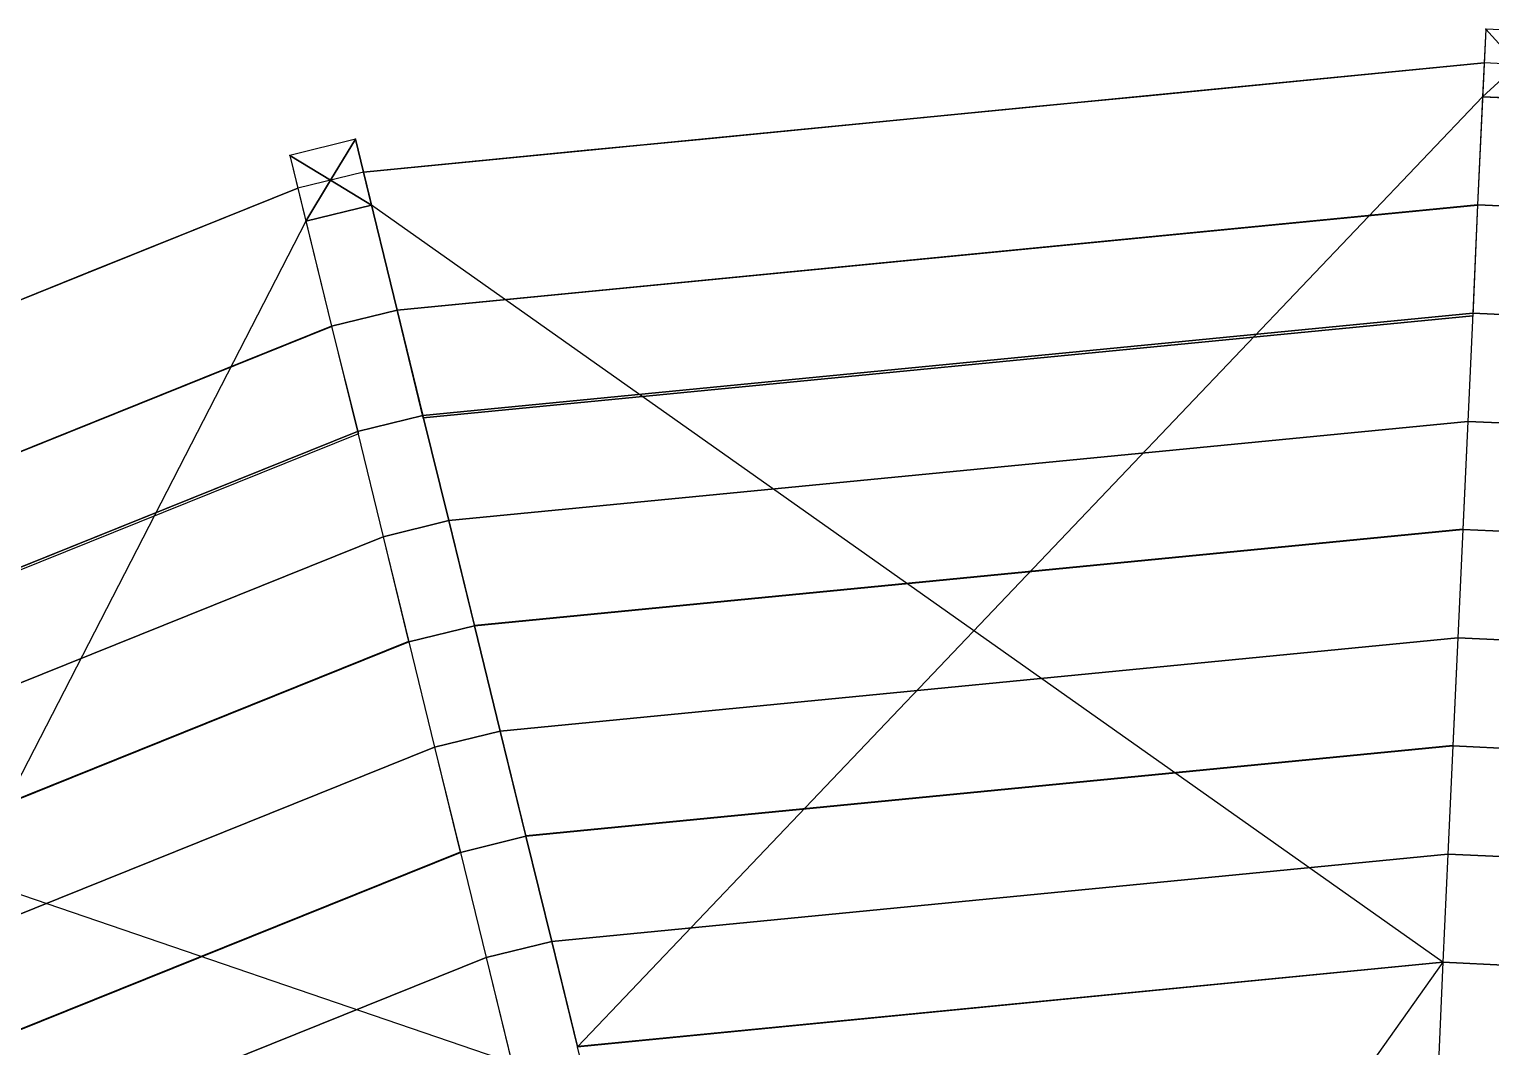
# Model space of a CAD drawing. Header units: millimetres. Extents: x -3890 to 2335, y 8273 to 14518.
# Drawn here: x -1737 to -656, y 13765 to 14518 of the extents above; entities that cross this region are included whole.
import ezdxf

# ---------------------------------------------------------------- set-up
doc = ezdxf.new("R2010")
doc.units = ezdxf.units.MM
for name, color, linetype in [('FRAMES', 2, 'Continuous'), ('JOINTS', 2, 'Continuous'), ('SHELLS', 1, 'Continuous')]:
    doc.layers.add(name, color=color, linetype=linetype)

msp = doc.modelspace()

# ---------------------------------------------------------------- linework, layer by layer
at = {"layer": 'FRAMES'}
for p, q in [((-659.7, 14517.9, 1200), (-665.7, 14387.9, 1352)), ((-659.7, 14517.9, 1200), (-660.9, 14492.9, 1200)), ((-659.7, 14517.9, 1200), (-660.9, 14492.9, 1320)), ((-609.8, 14515.6, 1200), (-659.7, 14517.9, 1200)), ((-743.8, 14484.8, 1320), (-660.9, 14492.9, 1320)), ((-660.9, 14492.9, 1200), (-743.8, 14484.8, 1200)), ((-660.9, 14492.9, 1200), (-743.8, 14484.8, 1320)), ((-660.9, 14492.9, 1320), (-665.7, 14387.9, 1352)), ((-660.9, 14492.9, 1200), (-662, 14467.9, 1200)), ((-610.9, 14490.6, 1320), (-660.9, 14492.9, 1320)), ((-660.9, 14492.9, 1320), (-660.9, 14492.9, 1200)), ((-909.6, 14468.6, 1320), (-826.7, 14476.7, 1320)), ((-826.7, 14476.7, 1200), (-909.6, 14468.6, 1200)), ((-826.7, 14476.7, 1200), (-909.6, 14468.6, 1320)), ((-826.7, 14476.7, 1320), (-743.8, 14484.8, 1320)), ((-743.8, 14484.8, 1200), (-826.7, 14476.7, 1200)), ((-743.8, 14484.8, 1320), (-826.7, 14476.7, 1200)), ((-826.7, 14476.7, 1320), (-826.7, 14476.7, 1200)), ((-743.8, 14484.8, 1320), (-743.8, 14484.8, 1200)), ((-662, 14467.9, 1200), (-1331.5, 13765, 1429.5)), ((-992.5, 14460.6, 1320), (-909.6, 14468.6, 1320)), ((-909.6, 14468.6, 1200), (-992.5, 14460.6, 1200)), ((-909.6, 14468.6, 1320), (-992.5, 14460.6, 1200)), ((-909.6, 14468.6, 1320), (-909.6, 14468.6, 1200)), ((-662, 14467.9, 1200), (-665.7, 14387.9, 1232)), ((-662, 14467.9, 1200), (-665.7, 14387.9, 1352)), ((-612.1, 14465.6, 1200), (-662, 14467.9, 1200)), ((-1075.4, 14452.5, 1320), (-992.5, 14460.6, 1320)), ((-992.5, 14460.6, 1200), (-1075.4, 14452.5, 1200)), ((-992.5, 14460.6, 1200), (-1075.4, 14452.5, 1320)), ((-992.5, 14460.6, 1320), (-992.5, 14460.6, 1200)), ((-1241.1, 14436.3, 1320), (-1158.2, 14444.4, 1320)), ((-1158.2, 14444.4, 1200), (-1241.1, 14436.3, 1200)), ((-1158.2, 14444.4, 1200), (-1241.1, 14436.3, 1320)), ((-1158.2, 14444.4, 1320), (-1075.4, 14452.5, 1320)), ((-1075.4, 14452.5, 1200), (-1158.2, 14444.4, 1200)), ((-1075.4, 14452.5, 1320), (-1158.2, 14444.4, 1200)), ((-1158.2, 14444.4, 1320), (-1158.2, 14444.4, 1200)), ((-1075.4, 14452.5, 1320), (-1075.4, 14452.5, 1200)), ((-1495.8, 14436.4, 1200), (-1544.3, 14424.5, 1200)), ((-1464.8, 14310, 1352), (-1495.8, 14436.4, 1200)), ((-1489.8, 14412.1, 1200), (-1495.8, 14436.4, 1200)), ((-1495.8, 14436.4, 1200), (-1489.8, 14412.1, 1320)), ((-1324, 14428.3, 1320), (-1241.1, 14436.3, 1320)), ((-1241.1, 14436.3, 1200), (-1324, 14428.3, 1200)), ((-1241.1, 14436.3, 1320), (-1324, 14428.3, 1200)), ((-1241.1, 14436.3, 1320), (-1241.1, 14436.3, 1200)), ((-1544.3, 14424.5, 1200), (-1513.4, 14298.1, 1352)), ((-1544.3, 14424.5, 1200), (-1538.4, 14400.2, 1200)), ((-1544.3, 14424.5, 1200), (-1538.4, 14400.2, 1320)), ((-1406.9, 14420.2, 1320), (-1324, 14428.3, 1320)), ((-1324, 14428.3, 1200), (-1406.9, 14420.2, 1200)), ((-1324, 14428.3, 1200), (-1406.9, 14420.2, 1320)), ((-1324, 14428.3, 1320), (-1324, 14428.3, 1200)), ((-1489.8, 14412.1, 1320), (-1538.4, 14400.2, 1320)), ((-1489.8, 14412.1, 1320), (-1406.9, 14420.2, 1320)), ((-1406.9, 14420.2, 1200), (-1489.8, 14412.1, 1200)), ((-1406.9, 14420.2, 1320), (-1489.8, 14412.1, 1200)), ((-1483.9, 14387.8, 1200), (-1489.8, 14412.1, 1200)), ((-1489.8, 14412.1, 1320), (-1464.8, 14310, 1352)), ((-1489.8, 14412.1, 1200), (-1489.8, 14412.1, 1320)), ((-1406.9, 14420.2, 1320), (-1406.9, 14420.2, 1200)), ((-1514.1, 14406.1, 120), (-1514.1, 14406.1, 1200)), ((-1538.4, 14400.2, 1200), (-1615.6, 14369.1, 1200)), ((-1615.6, 14369.1, 1320), (-1538.4, 14400.2, 1320)), ((-1538.4, 14400.2, 1200), (-1615.6, 14369.1, 1320)), ((-1538.4, 14400.2, 1200), (-1532.4, 14375.9, 1200)), ((-1538.4, 14400.2, 1320), (-1513.4, 14298.1, 1352)), ((-1538.4, 14400.2, 1320), (-1538.4, 14400.2, 1200)), ((-1483.9, 14387.8, 1200), (-1532.4, 14375.9, 1200)), ((-1483.9, 14387.8, 1200), (-1464.8, 14310, 1232)), ((-1483.9, 14387.8, 1200), (-1464.8, 14310, 1352)), ((-691.3, 13827.5, 1429.5), (-1483.9, 14387.8, 1200)), ((-665.7, 14387.9, 1232), (-669.3, 14307.8, 1263.1)), ((-665.7, 14387.9, 1352), (-669.3, 14307.8, 1383.1)), ((-665.7, 14387.9, 1352), (-669.3, 14307.8, 1263.1)), ((-615.7, 14385.6, 1232), (-665.7, 14387.9, 1232)), ((-665.7, 14387.9, 1232), (-665.7, 14387.9, 1352)), ((-665.7, 14387.9, 1352), (-615.7, 14385.6, 1352)), ((-1532.4, 14375.9, 1200), (-1976.8, 13512.8, 1429.5)), ((-1615.6, 14369.1, 1200), (-1692.9, 14338, 1200)), ((-1692.9, 14338, 1320), (-1615.6, 14369.1, 1320)), ((-1615.6, 14369.1, 1320), (-1692.9, 14338, 1200)), ((-1615.6, 14369.1, 1320), (-1615.6, 14369.1, 1200)), ((-1532.4, 14375.9, 1200), (-1513.4, 14298.1, 1232)), ((-1532.4, 14375.9, 1200), (-1513.4, 14298.1, 1352)), ((-1692.9, 14338, 1200), (-1770.2, 14306.9, 1200)), ((-1770.2, 14306.9, 1320), (-1692.9, 14338, 1320)), ((-1692.9, 14338, 1200), (-1770.2, 14306.9, 1320)), ((-1692.9, 14338, 1320), (-1692.9, 14338, 1200)), ((-1513.4, 14298.1, 1232), (-1464.8, 14310, 1232)), ((-1464.8, 14310, 1352), (-1513.4, 14298.1, 1352)), ((-1464.8, 14310, 1232), (-1445.8, 14232.1, 1263.1)), ((-1464.8, 14310, 1352), (-1445.8, 14232.1, 1383.1)), ((-1464.8, 14310, 1232), (-1464.8, 14310, 1352)), ((-1464.8, 14310, 1352), (-1445.8, 14232.1, 1263.1)), ((-669.3, 14307.8, 1383.1), (-1445.8, 14232.1, 1383.1)), ((-669.3, 14307.8, 1263.1), (-673, 14227.7, 1293.2)), ((-669.3, 14307.8, 1383.1), (-673, 14227.7, 1413.2)), ((-669.3, 14307.8, 1263.1), (-673, 14227.7, 1413.2)), ((-619.4, 14305.5, 1263.1), (-669.3, 14307.8, 1263.1)), ((-669.3, 14307.8, 1263.1), (-669.3, 14307.8, 1383.1)), ((-669.3, 14307.8, 1383.1), (-619.4, 14305.5, 1383.1)), ((-1513.4, 14298.1, 1232), (-1494.3, 14220.2, 1263.1)), ((-1513.4, 14298.1, 1352), (-1494.3, 14220.2, 1383.1)), ((-1513.4, 14298.1, 1352), (-1513.4, 14298.1, 1232)), ((-1513.4, 14298.1, 1352), (-1494.3, 14220.2, 1263.1)), ((-1445.8, 14232.1, 1263.1), (-1494.3, 14220.2, 1263.1)), ((-1494.3, 14220.2, 1383.1), (-1445.8, 14232.1, 1383.1)), ((-1445.8, 14232.1, 1263.1), (-1426.7, 14154.3, 1293.2)), ((-1445.8, 14232.1, 1383.1), (-1426.7, 14154.3, 1413.2)), ((-1445.8, 14232.1, 1383.1), (-1445.8, 14232.1, 1263.1)), ((-1445.8, 14232.1, 1263.1), (-1426.7, 14154.3, 1413.2)), ((-673, 14227.7, 1293.2), (-676.6, 14147.7, 1322.3)), ((-673, 14227.7, 1413.2), (-676.6, 14147.7, 1442.3)), ((-673, 14227.7, 1413.2), (-676.6, 14147.7, 1322.3)), ((-623.1, 14225.5, 1293.2), (-673, 14227.7, 1293.2)), ((-673, 14227.7, 1293.2), (-673, 14227.7, 1413.2)), ((-673, 14227.7, 1413.2), (-623.1, 14225.5, 1413.2)), ((-1494.3, 14220.2, 1383.1), (-2218, 13928.8, 1383.1)), ((-1494.3, 14220.2, 1263.1), (-1475.3, 14142.4, 1293.2)), ((-1494.3, 14220.2, 1383.1), (-1475.3, 14142.4, 1413.2)), ((-1494.3, 14220.2, 1263.1), (-1494.3, 14220.2, 1383.1)), ((-1494.3, 14220.2, 1263.1), (-1475.3, 14142.4, 1413.2)), ((-1426.7, 14154.3, 1293.2), (-1475.3, 14142.4, 1293.2)), ((-1475.3, 14142.4, 1413.2), (-1426.7, 14154.3, 1413.2)), ((-1426.7, 14154.3, 1293.2), (-1407.7, 14076.4, 1322.3)), ((-1426.7, 14154.3, 1413.2), (-1407.7, 14076.4, 1442.3)), ((-1426.7, 14154.3, 1413.2), (-1426.7, 14154.3, 1293.2)), ((-1426.7, 14154.3, 1413.2), (-1407.7, 14076.4, 1322.3)), ((-1475.3, 14142.4, 1293.2), (-1456.2, 14064.5, 1322.3)), ((-1475.3, 14142.4, 1413.2), (-1456.2, 14064.5, 1442.3)), ((-1475.3, 14142.4, 1293.2), (-1475.3, 14142.4, 1413.2)), ((-1475.3, 14142.4, 1413.2), (-1456.2, 14064.5, 1322.3)), ((-676.6, 14147.7, 1442.3), (-1407.7, 14076.4, 1442.3)), ((-676.6, 14147.7, 1322.3), (-680.3, 14067.6, 1350.5)), ((-676.6, 14147.7, 1442.3), (-680.3, 14067.6, 1470.5)), ((-676.6, 14147.7, 1322.3), (-680.3, 14067.6, 1470.5)), ((-626.7, 14145.4, 1322.3), (-676.6, 14147.7, 1322.3)), ((-676.6, 14147.7, 1322.3), (-676.6, 14147.7, 1442.3)), ((-676.6, 14147.7, 1442.3), (-626.7, 14145.4, 1442.3)), ((-1407.7, 14076.4, 1322.3), (-1456.2, 14064.5, 1322.3)), ((-1456.2, 14064.5, 1442.3), (-1407.7, 14076.4, 1442.3)), ((-1407.7, 14076.4, 1322.3), (-1388.6, 13998.5, 1350.5)), ((-1407.7, 14076.4, 1442.3), (-1388.6, 13998.5, 1470.5)), ((-1407.7, 14076.4, 1442.3), (-1407.7, 14076.4, 1322.3)), ((-1407.7, 14076.4, 1322.3), (-1388.6, 13998.5, 1470.5)), ((-1380, 13753.1, 1429.5), (-2298.4, 14067.5, 1200)), ((-680.3, 14067.6, 1350.5), (-684, 13987.6, 1377.8)), ((-680.3, 14067.6, 1470.5), (-684, 13987.6, 1497.8)), ((-680.3, 14067.6, 1470.5), (-684, 13987.6, 1377.8)), ((-630.4, 14065.3, 1350.5), (-680.3, 14067.6, 1350.5)), ((-680.3, 14067.6, 1350.5), (-680.3, 14067.6, 1470.5)), ((-680.3, 14067.6, 1470.5), (-630.4, 14065.3, 1470.5)), ((-1456.2, 14064.5, 1442.3), (-2137.6, 13790.1, 1442.3)), ((-1456.2, 14064.5, 1322.3), (-1437.2, 13986.7, 1350.5)), ((-1456.2, 14064.5, 1442.3), (-1437.2, 13986.7, 1470.5)), ((-1456.2, 14064.5, 1322.3), (-1456.2, 14064.5, 1442.3)), ((-1456.2, 14064.5, 1322.3), (-1437.2, 13986.7, 1470.5)), ((-1388.6, 13998.5, 1350.5), (-1437.2, 13986.7, 1350.5)), ((-1437.2, 13986.7, 1470.5), (-1388.6, 13998.5, 1470.5)), ((-1388.6, 13998.5, 1350.5), (-1369.6, 13920.7, 1377.8)), ((-1388.6, 13998.5, 1470.5), (-1369.6, 13920.7, 1497.8)), ((-1388.6, 13998.5, 1470.5), (-1388.6, 13998.5, 1350.5)), ((-1388.6, 13998.5, 1470.5), (-1369.6, 13920.7, 1377.8)), ((-1437.2, 13986.7, 1350.5), (-1418.1, 13908.8, 1377.8)), ((-1437.2, 13986.7, 1470.5), (-1418.1, 13908.8, 1497.8)), ((-1437.2, 13986.7, 1350.5), (-1437.2, 13986.7, 1470.5)), ((-1437.2, 13986.7, 1470.5), (-1418.1, 13908.8, 1377.8)), ((-684, 13987.6, 1497.8), (-1369.6, 13920.7, 1497.8)), ((-684, 13987.6, 1377.8), (-687.6, 13907.5, 1404.1)), ((-684, 13987.6, 1497.8), (-687.6, 13907.5, 1524.1)), ((-684, 13987.6, 1377.8), (-687.6, 13907.5, 1524.1)), ((-634, 13985.3, 1377.8), (-684, 13987.6, 1377.8)), ((-684, 13987.6, 1377.8), (-684, 13987.6, 1497.8)), ((-684, 13987.6, 1497.8), (-634, 13985.3, 1497.8)), ((-1369.6, 13920.7, 1377.8), (-1418.1, 13908.8, 1377.8)), ((-1418.1, 13908.8, 1497.8), (-1369.6, 13920.7, 1497.8)), ((-1369.6, 13920.7, 1377.8), (-1350.5, 13842.8, 1404.1)), ((-1369.6, 13920.7, 1497.8), (-1350.5, 13842.8, 1524.1)), ((-1369.6, 13920.7, 1497.8), (-1369.6, 13920.7, 1377.8)), ((-1369.6, 13920.7, 1377.8), (-1350.5, 13842.8, 1524.1)), ((-1418.1, 13908.8, 1497.8), (-2057.2, 13651.5, 1497.8)), ((-1418.1, 13908.8, 1377.8), (-1399.1, 13831, 1404.1)), ((-1418.1, 13908.8, 1497.8), (-1399.1, 13831, 1524.1)), ((-1418.1, 13908.8, 1377.8), (-1418.1, 13908.8, 1497.8)), ((-1418.1, 13908.8, 1377.8), (-1399.1, 13831, 1524.1)), ((-687.6, 13907.5, 1404.1), (-691.3, 13827.5, 1429.5)), ((-687.6, 13907.5, 1524.1), (-691.3, 13827.5, 1549.5)), ((-687.6, 13907.5, 1524.1), (-691.3, 13827.5, 1429.5)), ((-637.7, 13905.2, 1404.1), (-687.6, 13907.5, 1404.1)), ((-687.6, 13907.5, 1404.1), (-687.6, 13907.5, 1524.1)), ((-687.6, 13907.5, 1524.1), (-637.7, 13905.2, 1524.1)), ((-1350.5, 13842.8, 1404.1), (-1399.1, 13831, 1404.1)), ((-1399.1, 13831, 1524.1), (-1350.5, 13842.8, 1524.1)), ((-1350.5, 13842.8, 1404.1), (-1331.5, 13765, 1429.5)), ((-1350.5, 13842.8, 1524.1), (-1331.5, 13765, 1549.5)), ((-1350.5, 13842.8, 1524.1), (-1350.5, 13842.8, 1404.1)), ((-1350.5, 13842.8, 1524.1), (-1331.5, 13765, 1429.5)), ((-1399.1, 13831, 1404.1), (-1380, 13753.1, 1429.5)), ((-1399.1, 13831, 1524.1), (-1380, 13753.1, 1549.5)), ((-1399.1, 13831, 1404.1), (-1399.1, 13831, 1524.1)), ((-1399.1, 13831, 1524.1), (-1380, 13753.1, 1429.5)), ((-691.3, 13827.5, 1549.5), (-1331.5, 13765, 1549.5)), ((-691.3, 13827.5, 1429.5), (-1179.1, 13142.2, 1601.2)), ((-691.3, 13827.5, 1429.5), (-694.9, 13747.4, 1454.1)), ((-691.3, 13827.5, 1549.5), (-694.9, 13747.4, 1574.1)), ((-691.3, 13827.5, 1429.5), (-694.9, 13747.4, 1574.1)), ((-641.3, 13825.2, 1429.5), (-691.3, 13827.5, 1429.5)), ((-691.3, 13827.5, 1429.5), (-691.3, 13827.5, 1549.5)), ((-691.3, 13827.5, 1549.5), (-641.3, 13825.2, 1549.5))]:
    msp.add_line(p, q, dxfattribs=at)
at = {"layer": 'JOINTS'}
for p in [(-659.7, 14517.9, 1200), (-660.9, 14492.9, 1200), (-660.9, 14492.9, 1320), (-826.7, 14476.7, 1320), (-826.7, 14476.7, 1200), (-743.8, 14484.8, 1320), (-743.8, 14484.8, 1200), (-909.6, 14468.6, 1320), (-909.6, 14468.6, 1200), (-662, 14467.9, 1200), (-992.5, 14460.6, 1320), (-992.5, 14460.6, 1200), (-1158.2, 14444.4, 1320), (-1158.2, 14444.4, 1200), (-1075.4, 14452.5, 1320), (-1075.4, 14452.5, 1200), (-1495.8, 14436.4, 1200), (-1241.1, 14436.3, 1320), (-1241.1, 14436.3, 1200), (-1544.3, 14424.5, 1200), (-1324, 14428.3, 1320), (-1324, 14428.3, 1200), (-1489.8, 14412.1, 1200), (-1489.8, 14412.1, 1320), (-1406.9, 14420.2, 1320), (-1406.9, 14420.2, 1200), (-1514.1, 14406.1, 1200), (-1514.1, 14406.1, 120), (-1538.4, 14400.2, 1200), (-1538.4, 14400.2, 1320), (-1483.9, 14387.8, 1200), (-665.7, 14387.9, 1232), (-665.7, 14387.9, 1352), (-1615.6, 14369.1, 1200), (-1615.6, 14369.1, 1320), (-1532.4, 14375.9, 1200), (-1692.9, 14338, 1200), (-1692.9, 14338, 1320), (-1464.8, 14310, 1232), (-1464.8, 14310, 1352), (-669.3, 14307.8, 1263.1), (-669.3, 14307.8, 1383.1), (-1513.4, 14298.1, 1232), (-1513.4, 14298.1, 1352), (-1445.8, 14232.1, 1263.1), (-1445.8, 14232.1, 1383.1), (-673, 14227.7, 1293.2), (-673, 14227.7, 1413.2), (-1494.3, 14220.2, 1263.1), (-1494.3, 14220.2, 1383.1), (-1426.7, 14154.3, 1293.2), (-1426.7, 14154.3, 1413.2), (-1475.3, 14142.4, 1293.2), (-1475.3, 14142.4, 1413.2), (-676.6, 14147.7, 1322.3), (-676.6, 14147.7, 1442.3), (-1407.7, 14076.4, 1322.3), (-1407.7, 14076.4, 1442.3), (-680.3, 14067.6, 1350.5), (-680.3, 14067.6, 1470.5), (-1456.2, 14064.5, 1322.3), (-1456.2, 14064.5, 1442.3), (-1388.6, 13998.5, 1350.5), (-1388.6, 13998.5, 1470.5), (-1437.2, 13986.7, 1350.5), (-1437.2, 13986.7, 1470.5), (-684, 13987.6, 1377.8), (-684, 13987.6, 1497.8), (-1369.6, 13920.7, 1377.8), (-1369.6, 13920.7, 1497.8), (-1418.1, 13908.8, 1377.8), (-1418.1, 13908.8, 1497.8), (-687.6, 13907.5, 1404.1), (-687.6, 13907.5, 1524.1), (-1350.5, 13842.8, 1404.1), (-1350.5, 13842.8, 1524.1), (-1399.1, 13831, 1404.1), (-1399.1, 13831, 1524.1), (-691.3, 13827.5, 1429.5), (-691.3, 13827.5, 1549.5)]:
    msp.add_point(p, dxfattribs=at)
at = {"layer": 'SHELLS'}
for points in [[(-662, 14467.9, 1200), (-635.9, 14491.7, 1200), (-659.7, 14517.9, 1200)], [(-635.9, 14491.7, 1200), (-609.8, 14515.6, 1200), (-659.7, 14517.9, 1200)], [(-660.9, 14492.9, 1320), (-665.7, 14387.9, 1352), (-1464.8, 14310, 1352), (-1489.8, 14412.1, 1320)], [(-1075.4, 14452.5, 1320), (-660.9, 14492.9, 1320), (-1489.8, 14412.1, 1320)], [(-612.1, 14465.6, 1200), (-635.9, 14491.7, 1200), (-662, 14467.9, 1200)], [(-1495.8, 14436.4, 1200), (-1544.3, 14424.5, 1200), (-1514.1, 14406.1, 1200)], [(-1483.9, 14387.8, 1200), (-1495.8, 14436.4, 1200), (-1514.1, 14406.1, 1200)], [(-1544.3, 14424.5, 1200), (-1532.4, 14375.9, 1200), (-1514.1, 14406.1, 1200)], [(-1532.4, 14375.9, 1200), (-1483.9, 14387.8, 1200), (-1514.1, 14406.1, 1200)], [(-1538.4, 14400.2, 1320), (-1513.4, 14298.1, 1352), (-2258.2, 13998.1, 1352), (-2311, 14089.1, 1320)], [(-665.7, 14387.8, 1352), (-669.2, 14305.9, 1377), (-1445.6, 14230.3, 1377), (-1464.8, 14310, 1352)], [(-669.3, 14307.8, 1383.1), (-673, 14227.7, 1413.2), (-1426.7, 14154.3, 1413.2), (-1445.8, 14232.1, 1383.1)], [(-1445.8, 14232.1, 1383.1), (-669.3, 14307.8, 1383.1), (-1445.8, 14232.1, 1383.1)], [(-669.2, 14305.9, 1377), (-1445.6, 14230.2, 1377), (-1445.6, 14230.2, 1377), (-1445.6, 14230.3, 1377)], [(-1513.4, 14298, 1352), (-1493.6, 14218.5, 1377), (-2217.3, 13927.1, 1377), (-2258.2, 13998.1, 1352)], [(-673, 14227.7, 1413.2), (-676.7, 14148, 1443.1), (-1407.7, 14076.7, 1443.1), (-1426.7, 14154.3, 1413.2)], [(-1494.3, 14220.2, 1383.1), (-1475.3, 14142.4, 1413.2), (-2177.8, 13859.5, 1413.2), (-2218, 13928.8, 1383.1)], [(-1475.3, 14142.4, 1413.2), (-1456.4, 14064.8, 1443.1), (-2137.7, 13790.4, 1443.1), (-2177.8, 13859.5, 1413.2)], [(-676.6, 14147.7, 1442.3), (-680.3, 14067.6, 1470.5), (-1388.6, 13998.6, 1470.5), (-1407.7, 14076.4, 1442.3)], [(-676.6, 14147.7, 1442.3), (-676.6, 14147.7, 1442.3), (-1407.7, 14076.4, 1442.3), (-676.6, 14147.7, 1442.3)], [(-680.3, 14067.6, 1470.5), (-684, 13987.9, 1498.6), (-1369.6, 13921, 1498.6), (-1388.6, 13998.6, 1470.5)], [(-1456.4, 14064.8, 1443.1), (-2137.7, 13790.4, 1443.1), (-2137.7, 13790.4, 1443.1)], [(-1456.2, 14064.5, 1442.3), (-1437.2, 13986.7, 1470.5), (-2097.4, 13720.8, 1470.5), (-2137.6, 13790.1, 1442.3)], [(-1437.2, 13986.7, 1470.5), (-1418.2, 13909.1, 1498.6), (-2057.3, 13651.8, 1498.6), (-2097.4, 13720.8, 1470.5)], [(-1437.2, 13986.7, 1470.5), (-1437.2, 13986.7, 1470.5), (-2097.4, 13720.8, 1470.5)], [(-684, 13987.6, 1497.8), (-687.6, 13907.5, 1524.1), (-1350.5, 13842.9, 1524.1), (-1369.6, 13920.7, 1497.8)], [(-684, 13987.6, 1497.8), (-684, 13987.6, 1497.8), (-1369.6, 13920.7, 1497.8), (-684, 13987.6, 1497.8)], [(-1418.1, 13908.8, 1497.8), (-1399.1, 13831, 1524.1), (-2017, 13582.1, 1524.1), (-2057.2, 13651.5, 1497.8)], [(-687.6, 13907.5, 1524.1), (-691.3, 13827.7, 1550.3), (-1331.5, 13765.3, 1550.3), (-1350.5, 13842.8, 1524.1)], [(-687.6, 13907.5, 1524.1), (-687.6, 13907.5, 1524.1), (-1350.5, 13842.8, 1524.1), (-1350.5, 13842.9, 1524.1)], [(-1399.1, 13831, 1524.1), (-1380.1, 13753.4, 1550.3), (-1976.9, 13513.1, 1550.3), (-2017, 13582.1, 1524.1)], [(-1399.1, 13831, 1524.1), (-1399.1, 13831, 1524.1), (-2017, 13582.1, 1524.1)], [(-691.3, 13827.7, 1550.3), (-1331.5, 13765.3, 1550.4), (-1331.5, 13765.3, 1550.4), (-1331.5, 13765.3, 1550.3)], [(-691.3, 13827.5, 1549.5), (-694.9, 13747.4, 1574.1), (-1312.4, 13687.2, 1574.1), (-1331.5, 13765, 1549.5)], [(-691.3, 13827.5, 1549.5), (-691.3, 13827.5, 1549.5), (-1331.5, 13765, 1549.5), (-691.3, 13827.5, 1549.5)]]:
    msp.add_3dface(points, dxfattribs=at)

doc.saveas('drawing.dxf')
